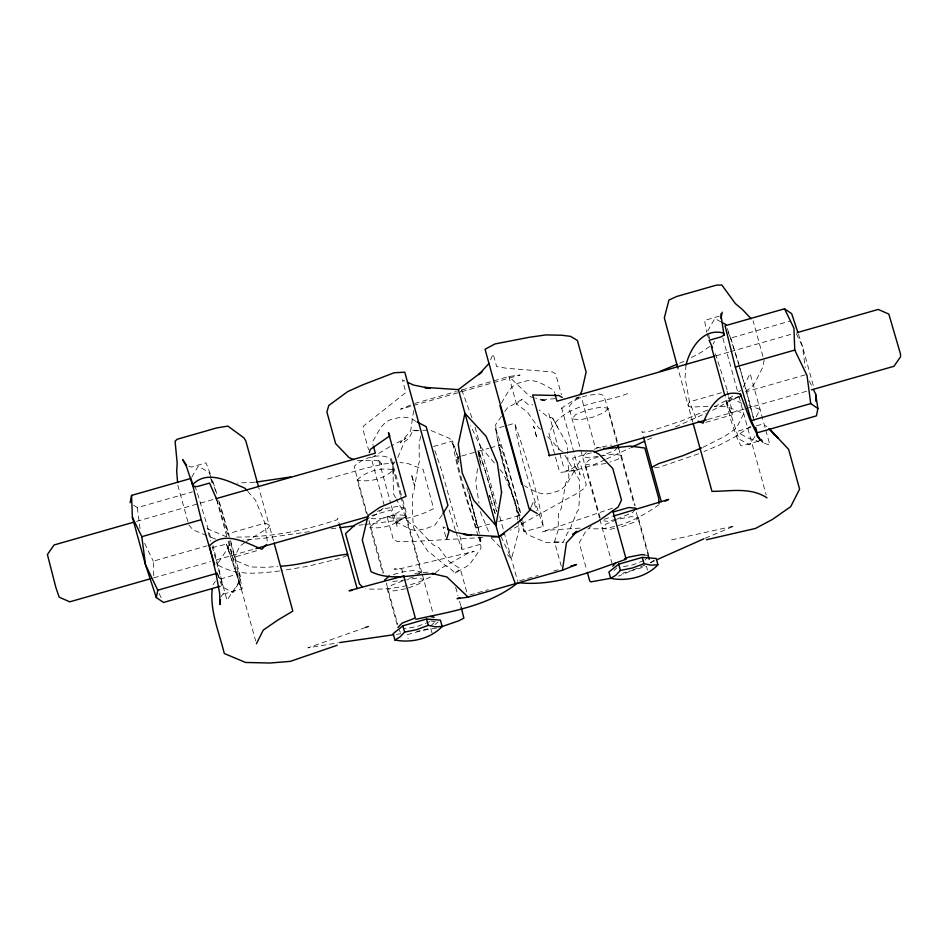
<?xml version="1.0" encoding="UTF-8"?>
<svg xmlns="http://www.w3.org/2000/svg" width="948" height="948" viewBox="0 0 948 948"><rect width="100%" height="100%" fill="white"/><g stroke="black" fill="none" stroke-linecap="round" stroke-linejoin="round"><path stroke-width="0.71" stroke-dasharray="4.74 3.56" d="M686.02 364.909L685.037 377.577L689.48 401.857L696.958 420.722M477.531 468.632L475.754 481.774L478.965 503.127M479.107 456.948L480.482 446.721L470.623 425.581M413.624 410.662L410.674 430.866L400.163 442.894L406.123 438.059L391.109 446.022M507.441 554.722L511.482 558.929L519.077 529.932L517.952 521.447M420.817 436.21L419.087 442.68L419.324 462.363L418.388 464.165L413.79 492.19L412.653 494.501L412.451 512.204L413.423 527.384L420.011 539.554L428.686 552.554L430.653 553.205L446.662 566.513L448.12 566.596L455.123 573.113L469.379 564.807L481.063 548.193L479.178 532.492L468.762 492.972M561.311 566.24L554.485 541.782L558.194 530.086L558.384 513.579L561.323 508.211L565.755 483.053L568.895 477.152L567.496 451.509M397.757 457.576L404.595 441.448L408.789 438.806L412.854 430.605L421.422 430.356M490.543 359.908L493.15 353.912L496.634 366.556L506.623 368.286L552.471 371.948L555.658 373.856L561.406 394.664M531.153 506.884L533.76 500.899L536.473 510.723M521.27 522.632L526.827 534.305L527.858 534.814L546.712 542.718L563.254 542.22L567.639 532.444L569.001 531.555L577.225 511.316L578.683 509.68L579.761 493.908L579.382 479.961L564.522 454.566M713.133 344.029L714.472 341.387M743.268 387.092L750.152 373.524L765.368 428.603M756.291 416.717L760.047 409.323L748.884 405.673M191.697 477.223L198.132 466.309L209.093 472.27L211.048 477.662M754.928 436.424L749.868 444.956L738.907 438.983L725.208 396.856M501.409 403.22C506.623 394.641 510.652 383.703 522.075 382.328C533.7 376.984 543.974 385.066 553.881 390.173L554.639 392.946M442.195 514.859L434.919 525.109L425.842 528.676L415.971 530.524L411.088 529.588L394.036 520.831L391.05 510L371.154 515.688M212.98 584.798L215.326 581.373M460.337 392.105L461.806 389.972M501.48 416.314L495.638 424.621C498.636 456.533 510.605 486.928 519.433 517.561M504.81 411.562L507.322 407.996L522.087 399.392L528.297 404.654L532.752 404.832M635.089 509.325L632.624 512.607L617.089 519.03M220.611 597.133L223.728 593.104L222.235 594.443L242.238 588.732L239.133 573.647L218.81 579.453M608.142 408.268L604.445 412.522L592.346 417.357L578.944 419.952L572.082 418.767L575.78 414.513L587.879 409.678L601.281 407.095L608.142 408.268L618.617 446.2M586.255 452.445L582.558 456.699L589.419 457.872L597.465 456.32M617.693 447.255L614.92 450.442L602.821 455.289M614.565 528.439L609.197 529.47L602.336 528.297L606.045 524.043L618.132 519.208L631.546 516.613L638.407 517.798L634.698 522.04L619.921 527.396M645.185 559.972L647.958 556.784M600.143 517.75L585.331 464.117L588.732 460.207L599.361 456.509M600.688 456.035L614.067 454.056L621.307 455.384L617.895 459.294L609.931 462.079M393.136 474.213L392.899 463.833L394.901 461.723M417.215 575.282L420.9 572.023L405.306 515.558C396.762 524.505 382.186 529.683 370.004 527.207L382.684 573.09M370.004 527.207C378.572 518.283 393.112 513.081 405.306 515.558M357.147 479.996C366.023 471.097 381.155 467.186 393.373 469.841C384.497 478.74 369.376 482.662 357.147 479.996L366.461 513.709M397.117 624.637L387.412 589.526L391.69 585.165L402.699 580.911M430.724 625.917L434.397 622.469M614.008 570.542L616.757 567.959M591.256 525.962L585.923 530.904L579.192 542.872L586.575 569.558M455.123 573.113L460.254 568.717L448.961 561.299L438.877 547.731L433.153 544.839L415.248 526.057L409.24 522.775L396.252 498.992M540.727 429.207L538.831 428.212L527.218 411.788L516.447 404.097L522.087 399.392M435.653 572.675L440.915 568.35L468.407 552.992L474.154 551.416L402.13 568.302L394.238 569.073L401.857 569.227L403.398 574.784M435.002 624.519L438.237 621.9M650.766 562.851L654.013 560.232M659.061 504.597C639.189 518.983 614.399 530.939 589.265 528.522M709.625 346.482L701.413 352.218L691.222 357.621M732.78 396.015L727.009 400.044L711.569 408.233M738.551 391.974L740.862 390.363M738.456 396.371L712.576 410.33M745.507 391.441L751.397 387.329L754.442 383.786L762.915 367.03L764.076 360.584L753.103 320.803M750.757 426.162L736.904 435.843L720.172 444.719L703.973 451.509M244.821 542.647L239.974 546.001L233.172 559.593L250.734 566.975L266.435 567.331L277.811 566.394M246.03 541.806L268.225 527.894L269.398 525.962L258.78 487.675M579.015 396.833L563.835 406.585L561.098 409.299L561.37 407.012L580.105 474.818L576.1 467.802L578.043 470.646L565.837 471.002L569.203 470.54L578.007 464.662L579.738 461.036L586.255 484.618L584.525 488.244L575.72 494.121L510.51 530.216M739.843 396.797L725.967 401.383L731.169 421.137L736.845 437.36L740.708 445.359L741.869 445.951L759.218 440.986M389.853 446.698L371.201 457.908L384.639 506.919L375.953 514.634L369.447 517.798M430.392 577C410.674 587.108 387.59 590.142 365.644 588.886M605.049 459.614C591.208 466.653 575.922 470.86 560.505 472.377L559.415 471.274L548.939 433.343C561.856 402.047 603.485 404.132 629.97 392.626M606.376 458.986L630.254 447.883M647.508 439.86L652.817 437.395M675.379 426.908L705.94 413.245M644.818 565.079L618.475 576.147M650.198 562.685L655.566 560.304M705.265 538.18L734.463 525.95L670.71 540.076M347.312 555.457L340.735 558.242L308.195 566.229L281.035 570.732M679.621 363.203L684.847 361.01M707.587 410.057L681.932 420.794L650.482 431.103L643.147 432.276L641.891 431.482L643.04 435.606M702.871 447.349L724.663 436.376L736.383 428.176L743.742 413.684L727.353 406.716L714.887 406.479M698.569 453.772L660.365 466.902L654.262 467.885M410.828 405.009L400.566 409.192L411.918 405.922M594.325 449.222L598.354 447.61L611.756 445.015M643.834 560.505L633.086 564.807L619.684 567.402M377.411 511.434L384.296 508.78L397.52 506.386L403.86 507.761C394.972 516.672 379.852 520.582 367.634 517.928M408.351 587.973L419.36 583.719L423.638 579.358L417.31 577.984L406.716 579.903M429.835 621.651L417.452 626.427L404.215 628.832M365.584 627.457L307.934 647.851L338.246 642.78M604.089 519.326L611.946 516.589M612.479 508.187L542.043 532.018L548.086 530.228L580.851 528.048M393.456 574.618L401.739 571.952L414.869 570.305L420.9 572.023M413.506 576.988L403.753 580.129L390.623 581.764M461.569 391.737L520.073 375.029L508.91 376.51L457.611 391.169M413.34 405.507L457.825 392.792M719.342 316.17L704.53 320.4L706.722 332.286M414.667 403.445L456.225 391.56M133.704 505.201L137.282 507.654L192.48 491.882M727.934 331.907L730.79 338.033L790.229 321.052M136.512 521.4L214.698 499.051M716.167 355.749L728.953 352.087M730.375 351.684L792.931 333.815M433.461 446.472L452.528 441.021L458.619 458.808M520.416 520.843C511.019 490.566 500.141 460.076 495.686 428.686L506.588 425.569M507.95 425.19L514.752 423.235C525.856 457.019 537.907 491.183 543.24 526.341L524.173 531.792L520.89 522.206M327.581 479.036L365.418 468.229L384.651 463.868L394.38 462.968M456.509 457.493L460.55 456.344M461.901 455.952L476.726 451.722M478.112 451.319L488.895 448.238M490.246 447.859L499.679 445.157M721.499 392.697L689.48 401.857L688.106 404.286L688.355 406.23L692.692 421.836M153.777 575.768L153.244 561.18L207.019 545.811M753.233 417.713L746.751 391.571L806.191 374.579M153.647 577.853L210.503 561.595M216.191 559.972L254.574 548.999M591.125 452.824L572.651 458.097L575.637 468.928C569.618 477.922 566.027 490.673 553.537 492.178C542.979 496.965 533.297 490.874 524.351 485.684M707.706 419.514L744.666 408.944M746.088 408.541L807.222 391.074M212.02 547.648L226.406 544.152L232.651 557.614L259.041 550.065M705.881 422.37L732.271 414.833L732.081 410.685L728.502 396.702M750.935 427.382L738.753 430.866L740.104 433.769L747.605 437.822L758.779 441.472M756.35 425.83L761.765 424.289L766.944 426.481M477.022 527.645L490.495 523.794M498.624 521.471L520.191 515.309M455.846 531.781L461.949 549.567L481.015 544.128L480.648 537.184M469.829 594.989L488.315 589.703M519.646 580.757L538.144 575.472M553.786 571.004L558.052 569.784M615.773 519.35L607.893 521.341L603.71 520.879M436.625 628.026L416.871 631.38M405.649 588.744L393.74 590.912L387.412 589.526M279.601 570.969C258.567 573.457 236.005 576.36 217.116 564.487L228.184 547.636L230.589 540.751L240.484 576.55L238.078 583.435L227.01 600.285L212.174 546.581M605.95 463.465L592.464 465.468L585.331 464.117M396.477 634.331L400.85 633.702M309.297 531.674L261.944 538.511L242.83 540.076M331.172 528.842L338.46 527.894M358.877 525.251L363.25 524.682M364.707 524.493C388.064 521.613 412.475 519.978 433.627 508.626L423.069 469.319L408.078 463.56L399.938 462.458M414.904 573.386L430.191 571.988M555.137 398.634L539.625 399.914L546.747 401.004L535.703 398.148M254.562 482.236L237.474 483.042M707.955 406.348L690.855 407.119L688.355 406.23L677.82 367.919M482.805 537.516L409.311 541.675L397.733 541.628L393.432 539.732L386.914 516.15L391.216 518.046L402.793 518.094L406.123 516.648L396.501 522.526L396.774 519.042L397.271 527.064L391.026 504.466M422.855 430.309L429.989 430.096L449.873 438.509L454.021 446.449L458.571 459.247M576.017 397.864L581.551 397.793L595.249 447.338L603.686 448.238M357.349 460.586L375.598 460.384L379.544 461.178L381.689 464.449L378.536 459.259L390.635 503.056M236.692 537.066C270.832 537.35 305.209 530.477 337.417 519.658L337.725 518.402L338.863 522.538M412.854 430.605L418.198 430.842M554.485 541.782L563.254 542.22M431.079 621.023L435.31 621.615M644.77 555.018L647.508 555.481M534.328 397.793L530.193 396.714L508.91 376.51L516.447 404.097M557.614 427.204L552.648 418.186L547.399 416.599L539.258 410.057M741.905 403.398L730.209 397.97L729.166 395.683M764.361 443.297L769.942 445.122L765.747 429.977M215.658 539.092L208.062 536.106M188.889 466.203L191.2 467.103L206.012 462.861L211.072 475.884M206.711 535.537L193.096 529.873L188.806 524.979M226.643 536.841L207.221 528.688L210.646 541.071M404.879 381.001L402.414 379.84L405.91 392.484L363.688 425.901L362.823 428.958L368.571 449.779M445.489 527.989L443.024 526.827L445.738 536.663M415.698 421.279C409.406 416.456 401.644 416.373 394.392 418.826C381.902 420.331 378.299 433.082 372.28 442.076L373.05 444.837M721.037 321.929L714.958 318.611L713.998 319.997L707.836 330.71L709.708 339.194M562.638 451.627L560.375 450.3L546.617 435.535M491.265 537.883L500.366 547.351M247.855 491.502L255.593 500.307L264.942 523.178L267.514 543.453M480.518 446.709L495.283 464.058M499.892 469.485L503.578 473.822L515.333 501.634L517.774 520.025M395.565 497.736L393.503 493.955L392.899 463.833M809.331 381.049L812.472 387.519M159.074 593.412L161.598 598.579M796.379 333.815L802.529 346.589L813.692 387.021M144.641 543.311L153.244 561.18M725.967 401.383L732.271 414.833M501.006 536.473L511.529 558.917M399.25 629.922L400.34 632.269M219.344 502.049L229.072 535.241M194.435 485.767L196.722 490.661L211.416 539.969M217.779 574.452L222.922 585.473L213.016 545.574M715.396 353.758L728.645 394.534M480.245 511.659L489.606 533.949M471.926 417.748L461.771 389.984M727.377 328.612L738.421 362.563L754.49 421.54M211.534 479.001L216.097 492.545M217.211 573.22L222.093 586.682L233.042 592.654L240.164 580.543L230.305 540.692M543.24 526.341C532.124 492.557 520.085 458.394 514.752 423.235M495.686 428.686L503.672 451.947L521.329 515.202M478.195 535.916C468.312 504.774 457.22 473.348 452.528 441.021M478.669 537.279L481.015 544.128M434.871 450.573L441.436 469.734L458.394 530.228M455.384 530.418L449.151 509.834M216.713 499.3L227.354 533.925L264.942 523.178L267.988 524.351L269.398 525.962L273.699 541.581M798.465 334.253L802.529 346.589L805.267 367.587M216.796 493.564L211.878 478.444M218.633 500.722L229.535 537.883M730.79 338.033L738.35 363.392M738.776 364.802L746.751 391.571M707.125 333.625L708.701 338.969M468.94 493.126L479.581 533.049M466.7 591.836L460.254 568.717M722.862 338.081L737.437 390.86M739.013 396.56L766.209 494.986M621.307 455.384L635.136 505.45M638.407 517.798L648.491 554.319M617.101 442.894L604.931 398.847L603.284 395.328L599.752 394.036C588.649 394.949 574.891 396.406 568.871 407.154L599.491 517.975M618.665 448.57L634.366 505.403M636.333 512.501L648.1 555.125M647.496 570.127L646.453 566.347L622.824 573.09L623.867 576.894M599.883 519.397L612.053 563.444M552.648 418.186L567.105 444.351L567.425 450.075M548.809 413.553L563.894 468.158M475.09 427.192L497.356 507.796M499.714 516.316L503.637 530.524M504.028 531.947L517.644 581.243M455.656 587.262L457.991 595.7M459.543 601.316L460.704 605.523M391.311 458.559L402.248 498.15M402.627 499.513L406.396 513.164M400.376 495.164L390.173 458.228C378.418 452.777 362.8 457.789 354.114 466.534L367.457 514.847M400.767 496.586L421.967 573.303M422.358 574.725L433.343 614.505M432.075 633.074L430.676 628.003L407.048 634.757L408.09 638.537M369.033 520.523L383.549 573.09M386.298 583.044L397.686 624.246M210.705 478.29L211.89 482.568M216.618 499.679L227.65 539.625M228.053 541.047L255.64 640.895M177.809 485.21L188.415 523.557M229.155 540.905L232.651 557.614M727.069 391.109L728.147 395.304M522.751 520.713L524.173 531.792M459.816 535.739L461.581 542.635L461.949 549.567M137.282 507.654L140.031 528.652M466.843 487.817A37.031 1.386 74.1 0 1 476.37 527.337A37.031 1.386 74.1 0 1 460.064 473.36M459.744 472.092A37.031 1.386 74.1 0 1 459.282 463.454M495.093 513.413A37.031 1.386 74.1 0 1 492.557 505.485M489.452 495.223A37.031 1.386 74.1 0 0 492.19 504.312A37.031 1.386 74.1 0 1 489.488 495.212M480.518 462.825A37.031 1.386 74.1 0 1 481.904 460.42A37.031 1.386 74.1 0 1 496.503 511.47A37.031 1.386 74.1 0 0 481.501 459.093A37.031 1.386 74.1 0 0 481.347 465.918M495.129 513.401A37.031 1.386 74.1 0 1 492.593 505.474M233.125 563.467L226.406 544.152L241.088 588.151L233.125 563.467M536.544 436.732L533.665 426.28L536.544 436.732M413.127 480.245L411.314 474.047L414.442 485.388L413.127 480.245M501.99 456.13A37.031 1.386 74.1 0 0 519.528 514.977A37.031 1.386 74.1 0 0 508.27 469.604A37.031 1.386 74.1 0 0 501.99 456.13"/><path stroke-width="1.42" d="M220.434 599.61L220.078 604.54L219.581 593.01L216.014 573.398L209.389 545.906C224.036 530.133 246.042 542.683 261.826 549.271L266.566 544.425M686.02 364.909C690.168 348.272 703.226 327.475 723.561 333.068L724.023 335.13L720.883 336.943L709.104 340.308L712.54 347.643M459.875 597.832L457.031 598.65L468.194 597.169L562.437 570.246L566.43 542.813L576.751 531.662M212.281 588.53C209.698 610.785 219.095 632.292 224.309 653.528L245.579 662.462L270.097 663.019L290.396 661.349L337.156 645.28M130.113 502.76L131.571 495.401L191.01 478.408M220.09 586.291L163.483 602.466L156.313 597.572L157.771 590.213L145.471 564.676L132.376 517.276L131.571 495.401M813.74 390.114L815.624 393.989L817.887 408.505L816.429 415.864L756.99 432.857L751.278 420.604L735.316 367.066L725.078 325.78L784.517 308.799L791.687 313.693L798.015 332.878M720.954 318.54L722.246 312.224M347.312 555.457L347.608 554.201C325.093 556.595 303.467 565.091 280.655 566.157M369.341 452.551L370.206 449.482L389.901 435.796L388.467 432.726L406.04 496.325L379.828 507.346L368.108 515.487L362.278 540.087L371.012 571.668C390.825 581.598 414.158 574.18 435.144 573.741L432.335 573.303M446.52 539.471L448.866 531.816L404.772 372.197L394.131 372.765L362.598 384.9L347.821 391.524L328.778 405.46L326.906 412.048L335.639 443.64L348.959 457.493L353.628 459.543M530.631 508.092L529.588 510.486L519.374 521.578M580.14 394.475L581.835 390.943L586.125 372.054L577.403 340.462L570.554 336.362L561.583 335.225L545.918 334.917L529.174 337.298L495.069 343.923L485.056 349.255L529.15 508.875L537.243 513.532M256.422 643.751L263.224 630.147L277.752 620.099L292.837 611.14L274.091 543.003M442.917 513.674L447.954 505.426L426.185 426.671L417.013 421.943M612.823 566.217L615.596 563.029M488.978 363.499L478.764 374.59L481.074 372.742M216.713 499.3L209.532 483.077L197.753 486.442L193.854 486.632L192.515 484.831C207.162 469.07 229.167 481.62 244.951 488.208L246.883 490.412M442.147 626.462L435.452 626.829L428.247 625.36L416.682 629.662L404.618 632.115L400.009 636.961L394.889 639.971L393.147 633.667L402.876 625.81L426.505 619.056L440.405 620.158L442.147 626.462C430.688 638.751 411.065 643.348 394.889 639.971M657.924 564.795L651.229 565.174L644.024 563.705L632.458 567.994L620.395 570.447L615.785 575.294L610.666 578.304L608.924 572L618.653 564.155L642.282 557.4L656.182 558.49L657.924 564.795C646.453 577.036 626.841 581.728 610.666 578.304M397.887 627.446L402.165 623.085L414.549 618.309M384.604 580.046L389.308 575.946M576.657 531.236L572.734 534.423L598.342 521.104L618.203 506.979L621.497 500.082L612.775 468.502L599.397 454.53L593.578 451.047L577.924 450.727L548.809 455.526M521.744 519.468L499.004 536.592L491.621 537.018M518.035 582.629C489.144 605.819 451.058 611.65 415.793 619.305M482.236 371.604L458.394 389.604L502.499 549.224L515.333 583.707M504.123 533.76L499.004 536.592L464.07 534.34M651.786 467.281L658.813 463.572L683.247 455.573L701.556 447.906M665.188 501.219L668.707 499.371L613.249 516.139M368.144 518.438L355.133 524.765L345.546 533.558L359.482 583.956L362.349 586.895M613.226 511.979L628.832 507.5L635.907 508.235M631.581 447.266L644.853 441.104M656.917 559.699L703.926 538.784M659.998 371.415L677.002 364.293M562.437 570.246L576.538 564.498L570.85 566.122M624.578 558.739L628.619 557.128L642.021 554.544L644.77 555.018M365.584 627.457L368.322 626.486M441.922 626.628L458.785 620.822L463.88 618.155L461.095 606.933M133.668 522.218L54.06 544.97L47.4 554.544L55.885 587.559L59.179 597.181L69.773 601.826L150.803 578.659M216.12 498.648L375.349 453.144L373.429 446.224M714.745 356.152L556.938 401.241L555.03 394.321M797.197 332.594L878.227 309.439L888.821 314.084L900.446 353.853L900.6 356.721L893.94 366.295L811.488 389.853M132.376 517.276L141.809 536.675L201.249 519.694L191.354 479.783M735.316 367.066L794.756 350.073L793.95 328.209L784.517 308.799M255.996 548.596L368.31 516.494M593.969 452.006L706.284 419.917M157.771 590.213L217.211 573.22M751.278 420.604L810.718 403.611L817.887 408.505M706.509 539.732L755.497 528.439L772.395 519.468L790.691 506.682L799.602 489.121L788.606 449.352L769.918 429.373M403.919 575.886L349.077 590.723L351.886 590.474M610.488 578.351L590.758 581.894L589.68 580.792L587.345 572.367M290.657 476.963L255.984 482.117M339.704 642.566L393.574 634.757M339.917 527.704L354.505 525.82M759.336 440.346L761.872 440.228M424.822 387.388L458.358 389.616M518.07 582.629C555.469 586.883 591.54 571.431 626.142 559.19L612.846 511.067M424.811 387.649L430.428 388.407L413.482 385.066L407.332 382.163M464.01 534.435L471.038 535.395L454.092 532.053L447.942 529.15M603.686 448.238L606.59 448.724L630.456 446.081L644.818 448.037L658.741 498.435L659.002 503.364M756.8 435.405L759.277 438.782L750.33 420.699L740.424 394.143C720.859 388.68 708.962 407.569 703.108 423.164L698.19 421.208M430.321 616.461L434.113 617.29M432.146 573.576L446.923 576.965L468.194 597.169M766.991 497.842C750.366 486.916 730.588 491.36 711.984 491.36L693.083 423.258M722.258 322.593L725.907 324.583M562.176 397.437L558.988 395.529L532.669 394.996L549.473 455.834M768.97 428.603L778.095 438.142L769.598 429.266M751.195 318.789L742.616 309.712L735.316 303.526L721.819 284.981L716.226 285.194L676.623 296.499L668.933 300.066L664.323 317.864L677.82 367.919M756.824 435.262L762.808 442.183M186.59 465.302L182.739 459.661L186.519 466.629L192.515 484.831M794.756 350.073L807.056 375.609L810.718 403.611M156.313 597.572L145.471 564.676L141.809 536.675M201.249 519.694L214.686 564.771M724.817 395.482L711.273 346.269M258.389 486.253L245.793 440.867L244.039 437.976L227.947 426.102L216.76 427.915L177.169 439.256L175.072 441.235L177.181 463.027L176.695 471.44L177.584 482.461M643.419 436.981L661.289 501.693M617.883 445.726L618.665 448.57M648.1 555.125L649.285 559.391M642.282 557.4L644.024 563.705M618.653 564.155L620.395 570.447M499.975 405.578L521.732 484.333M426.505 619.056L428.247 625.36M403.777 576.183L415.295 617.883M402.876 625.81L404.618 632.115M339.242 523.912L357.123 588.625M755.627 427.347L756.99 432.857M740.424 394.143L740.898 396.193M720.824 313.942L724.023 335.13M815.624 393.989L815.896 401.277M501.587 492.427L495.946 525.524L473.775 500.378L462.257 473.088L458.275 444.268L464.911 413.316L486.087 436.317L497.344 463.051L501.587 492.427"/></g></svg>
